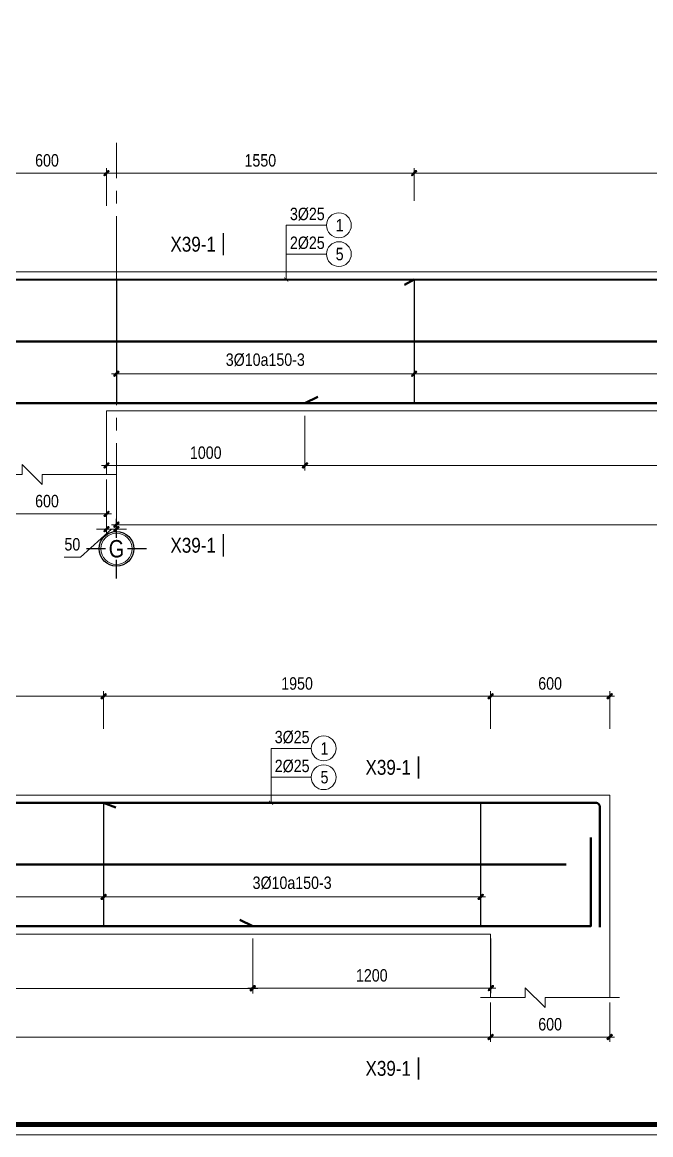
# Model space of a CAD drawing. Header units: millimetres. Extents: x 397144 to 8960116, y 345581 to 674207.
# Drawn here: x 5025667 to 5028834, y 648891 to 654492 of the extents above; entities that cross this region are included whole.
import ezdxf
from ezdxf.enums import TextEntityAlignment as Align
from ezdxf.xclip import XClip

# ---------------------------------------------------------------- set-up
doc = ezdxf.new("R2010")
doc.units = ezdxf.units.MM
doc.header["$XCLIPFRAME"] = 0
doc.header["$PDSIZE"] = -10
doc.linetypes.add('CENTER2', pattern=[28.575, 19.05, -3.175, 3.175, -3.175])
doc.linetypes.add('HIDDEN', pattern=[0.375, 0.25, -0.125])
doc.layers.get('0').update_dxf_attribs({"linetype": 'CONTINUOUS'})
doc.layers.get('Defpoints').update_dxf_attribs({"color": 12, "linetype": 'CONTINUOUS'})
for name, color, linetype, lineweight in [('2', 2, 'CONTINUOUS', 20), ('CDAI', 8, 'CONTINUOUS', 30), ('CTHEP', 2, 'CONTINUOUS', 50), ('DBAO', 3, 'CONTINUOUS', 20), ('DGIONG', 4, 'CONTINUOUS', 13), ('KTH', 150, 'CONTINUOUS', 5), ('Net khuat', 8, 'HIDDEN', 13), ('STICK', 1, 'CONTINUOUS', 9), ('TEXT', 7, 'CONTINUOUS', 15)]:
    doc.layers.add(name, color=color, linetype=linetype, lineweight=lineweight)
doc.layers.add('8', color=8, linetype='CONTINUOUS')
doc.styles.add('HELVECONDENSE', font='VHELVCN_0.TTF')
doc.styles.add('Star-HelCon', font='VHELVCN_0.TTF')
doc.styles.add('TTP-HelCon', font='VHELVCN_0.TTF')
doc.styles.add('VNI-HELVE-CONDENSE', font='VHELVCN_0.TTF')
doc.dimstyles.new('kc-25', dxfattribs={"dimtxt": 62.5, "dimasz": 20, "dimexe": 20, "dimexo": 50, "dimgap": 25, "dimtad": 3, "dimdec": 0, "dimzin": 0, "dimdsep": 46, "dimtxsty": 'VNI-HELVE-CONDENSE', "dimblk": 'DIM', "dimcen": 2.5, "dimclrd": 256, "dimclre": 154, "dimclrt": 7, "dimaunit": 1, "dimadec": 0, "dimazin": 0, "dimtfac": 1, "dimtdec": 0, "dimtix": 1, "dimtmove": 0, "dimatfit": 3, "dimldrblk": 'DOT', "dimfxl": 1, "dimtolj": 1, "dimtzin": 0, "dimarcsym": 0})
doc.dimstyles.new('TTP-25', dxfattribs={"dimscale": 25, "dimtxt": 2.5, "dimasz": 1, "dimexe": 1, "dimexo": 1, "dimgap": 0.09, "dimtad": 0, "dimdec": 4, "dimrnd": 5, "dimzin": 9, "dimdsep": 46, "dimtxsty": 'TTP-HelCon', "dimblk": 'Stick1', "dimcen": 0.09, "dimdle": 1.5, "dimclrd": 256, "dimclre": 256, "dimclrt": 7, "dimadec": 0, "dimazin": 0, "dimtfac": 1, "dimtdec": 4, "dimtmove": 0, "dimatfit": 3, "dimldrblk": '_ArchTick1', "dimfxl": 1, "dimtvp": 1, "dimtolj": 1, "dimtzin": 0, "dimarcsym": 0})

# ---------------------------------------------------------------- blocks, each defined once
blk = doc.blocks.new('CHG_XX_Khung ten')
blk.add_lwpolyline([(15, 579), (826, 579), (826, 15), (15, 15)], close=True)
at = {"color": 4, "linetype": 'Continuous', "const_width": 1}
blk.add_lwpolyline([(17, 577), (824, 577), (824, 17), (17, 17)], close=True, dxfattribs=at)
blk = doc.blocks.new('Stick1')
at = {"layer": 'STICK'}
h = blk.add_hatch(color=256, dxfattribs=at)
edge = h.paths.add_edge_path()
edge.add_line((0.3, 0.5), (-0.5, -0.3))
edge.add_arc((-0.4, -0.4), 0.141, 135, 315)
edge.add_line((-0.3, -0.5), (0.5, 0.3))
edge.add_arc((0.4, 0.4), 0.141, 315, 495)
blk.add_line((1, 0), (-1, 0), dxfattribs=at)
blk.add_lwpolyline([(0.3, 0.5), (-0.5, -0.3, 1), (-0.3, -0.5), (0.5, 0.3, 1), (0.3, 0.5, 1)], format="xyb", dxfattribs=at)
blk = doc.blocks.new('*D2236')
at = {"layer": 'Defpoints', "color": 0, "transparency": 16777216}
for p in [(5232392.1, 680343.4), (5232992.1, 680343.4), (5232992.1, 680145.2)]:
    blk.add_point(p, dxfattribs=at)
at = {"layer": 'KTH', "lineweight": -2, "transparency": 16777216}
for p, q in [((5232392.1, 680318.4), (5232392.1, 680120.2)), ((5232992.1, 680318.4), (5232992.1, 680120.2)), ((5232417.1, 680145.2), (5232967.1, 680145.2))]:
    blk.add_line(p, q, dxfattribs=at)
at = {"layer": 'KTH', "lineweight": -2, "transparency": 16777216, "xscale": 25, "yscale": 25, "zscale": 25, "rotation": 180}
blk.add_blockref('Stick1', (5232392.1, 680145.2), dxfattribs=at)
at = {"layer": 'KTH', "lineweight": -2, "transparency": 16777216, "xscale": 25, "yscale": 25, "zscale": 25}
blk.add_blockref('Stick1', (5232992.1, 680145.2), dxfattribs=at)
at = {"layer": 'KTH', "color": 7, "transparency": 16777216, "insert": (5232692.1, 680209.1), "char_height": 62.5, "attachment_point": 5, "style": 'TTP-HelCon'}
blk.add_mtext('\\A1;600', dxfattribs=at)
blk = doc.blocks.new('_ArchTick1')
at = {"color": 0, "const_width": 3.81}
blk.add_lwpolyline([(-12.7, -12.7), (12.7, 12.7)], dxfattribs=at)
blk = doc.blocks.new('*D2237')
at = {"layer": 'Defpoints', "color": 0, "transparency": 16777216}
for p in [(5232992.1, 681860.8), (5232392.1, 681671.8), (5232992.1, 681671.8)]:
    blk.add_point(p, dxfattribs=at)
at = {"layer": 'KTH', "lineweight": -2, "transparency": 16777216}
for p, q in [((5232392.1, 681696.8), (5232392.1, 681885.8)), ((5232992.1, 681696.8), (5232992.1, 681885.8)), ((5232417.1, 681860.8), (5232967.1, 681860.8))]:
    blk.add_line(p, q, dxfattribs=at)
at = {"layer": 'KTH', "lineweight": -2, "transparency": 16777216, "xscale": 25, "yscale": 25, "zscale": 25, "rotation": 180}
blk.add_blockref('Stick1', (5232392.1, 681860.8), dxfattribs=at)
at = {"layer": 'KTH', "lineweight": -2, "transparency": 16777216, "xscale": 25, "yscale": 25, "zscale": 25}
blk.add_blockref('Stick1', (5232992.1, 681860.8), dxfattribs=at)
at = {"layer": 'KTH', "color": 7, "transparency": 16777216, "insert": (5232692.1, 681924.6), "char_height": 62.5, "attachment_point": 5, "style": 'TTP-HelCon'}
blk.add_mtext('\\A1;600', dxfattribs=at)
blk = doc.blocks.new('*D2191')
at = {"layer": 'Defpoints', "color": 0, "transparency": 16777216}
for p in [(5247292.1, 680343.4), (5247892.1, 680343.4), (5247892.1, 680145.2)]:
    blk.add_point(p, dxfattribs=at)
at = {"layer": 'KTH', "lineweight": -2, "transparency": 16777216}
for p, q in [((5247292.1, 680318.4), (5247292.1, 680120.2)), ((5247892.1, 680318.4), (5247892.1, 680120.2)), ((5247317.1, 680145.2), (5247867.1, 680145.2))]:
    blk.add_line(p, q, dxfattribs=at)
at = {"layer": 'KTH', "lineweight": -2, "transparency": 16777216, "xscale": 25, "yscale": 25, "zscale": 25, "rotation": 180}
blk.add_blockref('Stick1', (5247292.1, 680145.2), dxfattribs=at)
at = {"layer": 'KTH', "lineweight": -2, "transparency": 16777216, "xscale": 25, "yscale": 25, "zscale": 25}
blk.add_blockref('Stick1', (5247892.1, 680145.2), dxfattribs=at)
at = {"layer": 'KTH', "color": 7, "transparency": 16777216, "insert": (5247592.1, 680209.1), "char_height": 62.5, "attachment_point": 5, "style": 'TTP-HelCon'}
blk.add_mtext('\\A1;600', dxfattribs=at)
blk = doc.blocks.new('*D2192')
at = {"layer": 'Defpoints', "color": 0, "transparency": 16777216}
for p in [(5247892.1, 681860.8), (5247292.1, 681671.8), (5247892.1, 681671.8)]:
    blk.add_point(p, dxfattribs=at)
at = {"layer": 'KTH', "lineweight": -2, "transparency": 16777216}
for p, q in [((5247292.1, 681696.8), (5247292.1, 681885.8)), ((5247892.1, 681696.8), (5247892.1, 681885.8)), ((5247317.1, 681860.8), (5247867.1, 681860.8))]:
    blk.add_line(p, q, dxfattribs=at)
at = {"layer": 'KTH', "lineweight": -2, "transparency": 16777216, "xscale": 25, "yscale": 25, "zscale": 25, "rotation": 180}
blk.add_blockref('Stick1', (5247292.1, 681860.8), dxfattribs=at)
at = {"layer": 'KTH', "lineweight": -2, "transparency": 16777216, "xscale": 25, "yscale": 25, "zscale": 25}
blk.add_blockref('Stick1', (5247892.1, 681860.8), dxfattribs=at)
at = {"layer": 'KTH', "color": 7, "transparency": 16777216, "insert": (5247592.1, 681924.6), "char_height": 62.5, "attachment_point": 5, "style": 'TTP-HelCon'}
blk.add_mtext('\\A1;600', dxfattribs=at)
blk = doc.blocks.new('*D2193')
at = {"layer": 'Defpoints', "color": 0, "transparency": 16777216}
for p in [(5245342.1, 681133.4), (5247242.1, 681133.4), (5245342.1, 680850.6)]:
    blk.add_point(p, dxfattribs=at)
at = {"layer": 'KTH', "lineweight": -2, "transparency": 16777216}
for p, q in [((5245342.1, 681108.4), (5245342.1, 680825.6)), ((5247242.1, 681108.4), (5247242.1, 680825.6)), ((5247217.1, 680850.6), (5245367.1, 680850.6))]:
    blk.add_line(p, q, dxfattribs=at)
at = {"layer": 'KTH', "lineweight": -2, "transparency": 16777216, "xscale": 25, "yscale": 25, "zscale": 25, "rotation": 180}
blk.add_blockref('Stick1', (5245342.1, 680850.6), dxfattribs=at)
at = {"layer": 'KTH', "lineweight": -2, "transparency": 16777216, "xscale": 25, "yscale": 25, "zscale": 25}
blk.add_blockref('Stick1', (5247242.1, 680850.6), dxfattribs=at)
at = {"layer": 'KTH', "color": 7, "transparency": 16777216, "insert": (5246292.1, 680920.5), "char_height": 62.5, "attachment_point": 5, "style": 'TTP-HelCon'}
blk.add_mtext('\\A1;3Þ10a150-3', dxfattribs=at)
blk = doc.blocks.new('dau truc')
blk.add_circle((0, 0), 180)
at = {"layer": '8'}
for p, q in [((0, 127), (0, 345)), ((-127, 0), (-345, 0)), ((345, 0), (127, 0)), ((0, -345), (0, -127))]:
    blk.add_line(p, q, dxfattribs=at)
blk.add_circle((0, 0), 200, dxfattribs=at)
at = {"layer": 'TEXT', "style": 'HELVECONDENSE'}
blk.add_attdef('A', text='', height=233, dxfattribs=at).set_placement((0, 0), align=Align.MIDDLE)
blk = doc.blocks.new('*D1850')
at = {"layer": 'Defpoints', "color": 0, "transparency": 16777216}
for p in [(5232992.1, 680343.4), (5233042.1, 680252.7), (5233042.1, 680068.4)]:
    blk.add_point(p, dxfattribs=at)
at = {"layer": 'KTH', "lineweight": -2, "transparency": 16777216}
for p, q in [((5232992.1, 680318.4), (5232992.1, 680043.4)), ((5233042.1, 680227.7), (5233042.1, 680043.4)), ((5233017.1, 680068.4), (5232860.6, 679927.8)), ((5232967.1, 680068.4), (5232942.1, 680068.4)), ((5232992.1, 680068.4), (5233042.1, 680068.4)), ((5232992.1, 680068.4), (5233042.1, 680068.4)), ((5233067.1, 680068.4), (5233092.1, 680068.4)), ((5232860.6, 679927.8), (5232779.4, 679927.8))]:
    blk.add_line(p, q, dxfattribs=at)
at = {"layer": 'KTH', "lineweight": -2, "transparency": 16777216, "xscale": 25, "yscale": 25, "zscale": 25}
blk.add_blockref('Stick1', (5232992.1, 680068.4), dxfattribs=at)
at = {"layer": 'KTH', "lineweight": -2, "transparency": 16777216, "xscale": 25, "yscale": 25, "zscale": 25, "rotation": 180}
blk.add_blockref('Stick1', (5233042.1, 680068.4), dxfattribs=at)
at = {"layer": 'KTH', "color": 7, "transparency": 16777216, "insert": (5232820, 679991.6), "char_height": 62.5, "attachment_point": 5, "style": 'TTP-HelCon'}
blk.add_mtext('\\A1;50', dxfattribs=at)
blk = doc.blocks.new('*D1851')
at = {"layer": 'Defpoints', "color": 0, "transparency": 16777216}
for p in [(5239542.1, 680307.1), (5233042.1, 680252.7), (5239542.1, 680090.9)]:
    blk.add_point(p, dxfattribs=at)
at = {"layer": 'KTH', "lineweight": -2, "transparency": 16777216}
for p, q in [((5239542.1, 680282.1), (5239542.1, 680065.9)), ((5233042.1, 680227.7), (5233042.1, 680065.9)), ((5233067.1, 680090.9), (5239517.1, 680090.9))]:
    blk.add_line(p, q, dxfattribs=at)
at = {"layer": 'KTH', "lineweight": -2, "transparency": 16777216, "xscale": 25, "yscale": 25, "zscale": 25, "rotation": 180}
blk.add_blockref('Stick1', (5233042.1, 680090.9), dxfattribs=at)
at = {"layer": 'KTH', "lineweight": -2, "transparency": 16777216, "xscale": 25, "yscale": 25, "zscale": 25}
blk.add_blockref('Stick1', (5239542.1, 680090.9), dxfattribs=at)
at = {"layer": 'KTH', "color": 7, "transparency": 16777216, "insert": (5236292.1, 680154.8), "char_height": 62.5, "attachment_point": 5, "style": 'TTP-HelCon'}
blk.add_mtext('\\A1;6500', dxfattribs=at)
blk = doc.blocks.new('*D1852')
at = {"layer": 'Defpoints', "color": 0, "transparency": 16777216}
for p in [(5239542.1, 680307.1), (5247292.1, 680343.4), (5247292.1, 680145.2)]:
    blk.add_point(p, dxfattribs=at)
at = {"layer": 'KTH', "lineweight": -2, "transparency": 16777216}
for p, q in [((5247292.1, 680318.4), (5247292.1, 680120.2)), ((5239542.1, 680282.1), (5239542.1, 680120.2)), ((5239567.1, 680145.2), (5247267.1, 680145.2))]:
    blk.add_line(p, q, dxfattribs=at)
at = {"layer": 'KTH', "lineweight": -2, "transparency": 16777216, "xscale": 25, "yscale": 25, "zscale": 25, "rotation": 180}
blk.add_blockref('Stick1', (5239542.1, 680145.2), dxfattribs=at)
at = {"layer": 'KTH', "lineweight": -2, "transparency": 16777216, "xscale": 25, "yscale": 25, "zscale": 25}
blk.add_blockref('Stick1', (5247292.1, 680145.2), dxfattribs=at)
at = {"layer": 'KTH', "color": 7, "transparency": 16777216, "insert": (5243417.1, 680209.1), "char_height": 62.5, "attachment_point": 5, "style": 'TTP-HelCon'}
blk.add_mtext('\\A1;7750', dxfattribs=at)
blk = doc.blocks.new('*D2210')
at = {"layer": 'Defpoints', "color": 0, "transparency": 16777216}
for p in [(5233042.1, 681133.4), (5234542.1, 681133.4), (5234542.1, 680850.6)]:
    blk.add_point(p, dxfattribs=at)
at = {"layer": 'KTH', "lineweight": -2, "transparency": 16777216}
for p, q in [((5233042.1, 681108.4), (5233042.1, 680825.6)), ((5234542.1, 681108.4), (5234542.1, 680825.6)), ((5233067.1, 680850.6), (5234517.1, 680850.6))]:
    blk.add_line(p, q, dxfattribs=at)
at = {"layer": 'KTH', "lineweight": -2, "transparency": 16777216, "xscale": 25, "yscale": 25, "zscale": 25, "rotation": 180}
blk.add_blockref('Stick1', (5233042.1, 680850.6), dxfattribs=at)
at = {"layer": 'KTH', "lineweight": -2, "transparency": 16777216, "xscale": 25, "yscale": 25, "zscale": 25}
blk.add_blockref('Stick1', (5234542.1, 680850.6), dxfattribs=at)
at = {"layer": 'KTH', "color": 7, "transparency": 16777216, "insert": (5233792.1, 680920.5), "char_height": 62.5, "attachment_point": 5, "style": 'TTP-HelCon'}
blk.add_mtext('\\A1;3Þ10a150-3', dxfattribs=at)
blk = doc.blocks.new('*D2211')
at = {"layer": 'Defpoints', "color": 0, "transparency": 16777216}
for p in [(5234542.1, 681860.8), (5234542.1, 681696.8), (5232992.1, 681671.8)]:
    blk.add_point(p, dxfattribs=at)
at = {"layer": 'KTH', "lineweight": -2, "transparency": 16777216}
for p, q in [((5232992.1, 681696.8), (5232992.1, 681885.8)), ((5234542.1, 681721.8), (5234542.1, 681885.8)), ((5233017.1, 681860.8), (5234517.1, 681860.8))]:
    blk.add_line(p, q, dxfattribs=at)
at = {"layer": 'KTH', "lineweight": -2, "transparency": 16777216, "xscale": 25, "yscale": 25, "zscale": 25, "rotation": 180}
blk.add_blockref('Stick1', (5232992.1, 681860.8), dxfattribs=at)
at = {"layer": 'KTH', "lineweight": -2, "transparency": 16777216, "xscale": 25, "yscale": 25, "zscale": 25}
blk.add_blockref('Stick1', (5234542.1, 681860.8), dxfattribs=at)
at = {"layer": 'KTH', "color": 7, "transparency": 16777216, "insert": (5233767.1, 681924.6), "char_height": 62.5, "attachment_point": 5, "style": 'TTP-HelCon'}
blk.add_mtext('\\A1;1550', dxfattribs=at)
blk = doc.blocks.new('*D2214')
at = {"layer": 'Defpoints', "color": 0, "transparency": 16777216}
for p in [(5234542.1, 681860.8), (5234542.1, 681696.8), (5237642.1, 681671.8)]:
    blk.add_point(p, dxfattribs=at)
at = {"layer": 'KTH', "lineweight": -2, "transparency": 16777216}
for p, q in [((5234542.1, 681721.8), (5234542.1, 681885.8)), ((5237642.1, 681696.8), (5237642.1, 681885.8)), ((5237617.1, 681860.8), (5234567.1, 681860.8))]:
    blk.add_line(p, q, dxfattribs=at)
at = {"layer": 'KTH', "lineweight": -2, "transparency": 16777216, "xscale": 25, "yscale": 25, "zscale": 25, "rotation": 180}
blk.add_blockref('Stick1', (5234542.1, 681860.8), dxfattribs=at)
at = {"layer": 'KTH', "lineweight": -2, "transparency": 16777216, "xscale": 25, "yscale": 25, "zscale": 25}
blk.add_blockref('Stick1', (5237642.1, 681860.8), dxfattribs=at)
at = {"layer": 'KTH', "color": 7, "transparency": 16777216, "insert": (5236092.1, 681924.6), "char_height": 62.5, "attachment_point": 5, "style": 'TTP-HelCon'}
blk.add_mtext('\\A1;3100', dxfattribs=at)
blk = doc.blocks.new('*D2215')
at = {"layer": 'Defpoints', "color": 0, "transparency": 16777216}
for p in [(5234542.1, 681133.5), (5237642.1, 681013.5), (5234542.1, 680850.5)]:
    blk.add_point(p, dxfattribs=at)
at = {"layer": 'KTH', "lineweight": -2, "transparency": 16777216}
for p, q in [((5234542.1, 681108.5), (5234542.1, 680825.5)), ((5237642.1, 680988.5), (5237642.1, 680825.5)), ((5237617.1, 680850.5), (5234567.1, 680850.5))]:
    blk.add_line(p, q, dxfattribs=at)
at = {"layer": 'KTH', "lineweight": -2, "transparency": 16777216, "xscale": 25, "yscale": 25, "zscale": 25, "rotation": 180}
blk.add_blockref('Stick1', (5234542.1, 680850.5), dxfattribs=at)
at = {"layer": 'KTH', "lineweight": -2, "transparency": 16777216, "xscale": 25, "yscale": 25, "zscale": 25}
blk.add_blockref('Stick1', (5237642.1, 680850.5), dxfattribs=at)
at = {"layer": 'KTH', "color": 7, "transparency": 16777216, "insert": (5236092.1, 680920.4), "char_height": 62.5, "attachment_point": 5, "style": 'TTP-HelCon'}
blk.add_mtext('\\A1;3Þ10a200-3', dxfattribs=at)
blk = doc.blocks.new('*D2216')
at = {"layer": 'Defpoints', "color": 0, "transparency": 16777216}
for p in [(5247292.1, 681860.8), (5245342.1, 681671.8), (5247292.1, 681671.8)]:
    blk.add_point(p, dxfattribs=at)
at = {"layer": 'KTH', "lineweight": -2, "transparency": 16777216}
for p, q in [((5245342.1, 681696.8), (5245342.1, 681885.8)), ((5247292.1, 681696.8), (5247292.1, 681885.8)), ((5245367.1, 681860.8), (5247267.1, 681860.8))]:
    blk.add_line(p, q, dxfattribs=at)
at = {"layer": 'KTH', "lineweight": -2, "transparency": 16777216, "xscale": 25, "yscale": 25, "zscale": 25, "rotation": 180}
blk.add_blockref('Stick1', (5245342.1, 681860.8), dxfattribs=at)
at = {"layer": 'KTH', "lineweight": -2, "transparency": 16777216, "xscale": 25, "yscale": 25, "zscale": 25}
blk.add_blockref('Stick1', (5247292.1, 681860.8), dxfattribs=at)
at = {"layer": 'KTH', "color": 7, "transparency": 16777216, "insert": (5246317.1, 681924.6), "char_height": 62.5, "attachment_point": 5, "style": 'TTP-HelCon'}
blk.add_mtext('\\A1;1950', dxfattribs=at)
blk = doc.blocks.new('*D2218')
at = {"layer": 'Defpoints', "color": 0, "transparency": 16777216}
for p in [(5245342.1, 681860.5), (5245342.1, 681696.8), (5241741.1, 681671.5)]:
    blk.add_point(p, dxfattribs=at)
at = {"layer": 'KTH', "lineweight": -2, "transparency": 16777216}
for p, q in [((5241741.1, 681696.5), (5241741.1, 681885.5)), ((5245342.1, 681721.8), (5245342.1, 681885.5)), ((5241766.1, 681860.5), (5245317.1, 681860.5))]:
    blk.add_line(p, q, dxfattribs=at)
at = {"layer": 'KTH', "lineweight": -2, "transparency": 16777216, "xscale": 25, "yscale": 25, "zscale": 25, "rotation": 180}
blk.add_blockref('Stick1', (5241741.1, 681860.5), dxfattribs=at)
at = {"layer": 'KTH', "lineweight": -2, "transparency": 16777216, "xscale": 25, "yscale": 25, "zscale": 25}
blk.add_blockref('Stick1', (5245342.1, 681860.5), dxfattribs=at)
at = {"layer": 'KTH', "color": 7, "transparency": 16777216, "insert": (5243541.6, 681924.4), "char_height": 62.5, "attachment_point": 5, "style": 'TTP-HelCon'}
blk.add_mtext('\\A1;3600', dxfattribs=at)
blk = doc.blocks.new('*D2182')
at = {"layer": 'Defpoints', "color": 0, "transparency": 16777216}
for p in [(5241741.1, 681133.5), (5245342.1, 681013.5), (5241741.1, 680850.5)]:
    blk.add_point(p, dxfattribs=at)
at = {"layer": 'KTH', "lineweight": -2, "transparency": 16777216}
for p, q in [((5241741.1, 681108.5), (5241741.1, 680825.5)), ((5245342.1, 680988.5), (5245342.1, 680825.5)), ((5245317.1, 680850.5), (5241766.1, 680850.5))]:
    blk.add_line(p, q, dxfattribs=at)
at = {"layer": 'KTH', "lineweight": -2, "transparency": 16777216, "xscale": 25, "yscale": 25, "zscale": 25, "rotation": 180}
blk.add_blockref('Stick1', (5241741.1, 680850.5), dxfattribs=at)
at = {"layer": 'KTH', "lineweight": -2, "transparency": 16777216, "xscale": 25, "yscale": 25, "zscale": 25}
blk.add_blockref('Stick1', (5245342.1, 680850.5), dxfattribs=at)
at = {"layer": 'KTH', "color": 7, "transparency": 16777216, "insert": (5243541.6, 680920.4), "char_height": 62.5, "attachment_point": 5, "style": 'TTP-HelCon'}
blk.add_mtext('\\A1;3Þ10a200-3', dxfattribs=at)
blk = doc.blocks.new('DIM')
h = blk.add_hatch(color=1)
h.paths.add_polyline_path([(0.49, 0.29, 1), (0.29, 0.49), (-0.19, 0), (0.19, 0)])
h.paths.add_polyline_path([(0.19, 0), (-0.19, 0), (-0.49, -0.29, 1), (-0.29, -0.49)])
at = {"color": 9}
for p, q in [((-0.19, 0), (-1.5, 0)), ((0.19, 0), (1.5, 0))]:
    blk.add_line(p, q, dxfattribs=at)
at = {"color": 1}
for p, q in [((-0.49, -0.29), (0.29, 0.49)), ((-0.29, -0.49), (0.49, 0.29)), ((-0.19, 0), (0.19, 0))]:
    blk.add_line(p, q, dxfattribs=at)
blk.add_arc((-0.39, -0.39), 0.138, 135, 315, dxfattribs=at)
blk = doc.blocks.new('*D2183')
at = {"layer": 'Defpoints', "color": 0, "transparency": 16777216}
for p in [(5232992.1, 680663.4), (5233992.1, 680663.4), (5233992.1, 680389.2)]:
    blk.add_point(p, dxfattribs=at)
at = {"layer": 'KTH', "lineweight": -2, "transparency": 16777216}
for p, q in [((5232992.1, 680638.4), (5232992.1, 680364.2)), ((5233992.1, 680638.4), (5233992.1, 680364.2)), ((5233017.1, 680389.2), (5233967.1, 680389.2))]:
    blk.add_line(p, q, dxfattribs=at)
at = {"layer": 'KTH', "lineweight": -2, "transparency": 16777216, "xscale": 25, "yscale": 25, "zscale": 25, "rotation": 180}
blk.add_blockref('Stick1', (5232992.1, 680389.2), dxfattribs=at)
at = {"layer": 'KTH', "lineweight": -2, "transparency": 16777216, "xscale": 25, "yscale": 25, "zscale": 25}
blk.add_blockref('Stick1', (5233992.1, 680389.2), dxfattribs=at)
at = {"layer": 'KTH', "color": 7, "transparency": 16777216, "insert": (5233492.1, 680453), "char_height": 62.5, "attachment_point": 5, "style": 'TTP-HelCon'}
blk.add_mtext('\\A1;1000', dxfattribs=at)
blk = doc.blocks.new('*D2184')
at = {"layer": 'Defpoints', "color": 0, "transparency": 16777216}
for p in [(5233992.1, 680663.4), (5238192.1, 680600.7), (5238192.1, 680389.2)]:
    blk.add_point(p, dxfattribs=at)
at = {"layer": 'KTH', "lineweight": -2, "transparency": 16777216}
for p, q in [((5233992.1, 680638.4), (5233992.1, 680364.2)), ((5238192.1, 680575.7), (5238192.1, 680364.2)), ((5234017.1, 680389.2), (5238167.1, 680389.2))]:
    blk.add_line(p, q, dxfattribs=at)
at = {"layer": 'KTH', "lineweight": -2, "transparency": 16777216, "xscale": 25, "yscale": 25, "zscale": 25, "rotation": 180}
blk.add_blockref('Stick1', (5233992.1, 680389.2), dxfattribs=at)
at = {"layer": 'KTH', "lineweight": -2, "transparency": 16777216, "xscale": 25, "yscale": 25, "zscale": 25}
blk.add_blockref('Stick1', (5238192.1, 680389.2), dxfattribs=at)
at = {"layer": 'KTH', "color": 7, "transparency": 16777216, "insert": (5236092.1, 680453), "char_height": 62.5, "attachment_point": 5, "style": 'TTP-HelCon'}
blk.add_mtext('\\A1;4200', dxfattribs=at)
blk = doc.blocks.new('*D2187')
at = {"layer": 'Defpoints', "color": 0, "transparency": 16777216}
for p in [(5240993.7, 680663.5), (5246093.6, 680600.8), (5246093.6, 680389.3)]:
    blk.add_point(p, dxfattribs=at)
at = {"layer": 'KTH', "lineweight": -2, "transparency": 16777216}
for p, q in [((5240993.7, 680638.5), (5240993.7, 680364.3)), ((5246093.6, 680575.8), (5246093.6, 680364.3)), ((5241018.7, 680389.3), (5246068.6, 680389.3))]:
    blk.add_line(p, q, dxfattribs=at)
at = {"layer": 'KTH', "lineweight": -2, "transparency": 16777216, "xscale": 25, "yscale": 25, "zscale": 25, "rotation": 180}
blk.add_blockref('Stick1', (5240993.7, 680389.3), dxfattribs=at)
at = {"layer": 'KTH', "lineweight": -2, "transparency": 16777216, "xscale": 25, "yscale": 25, "zscale": 25}
blk.add_blockref('Stick1', (5246093.6, 680389.3), dxfattribs=at)
at = {"layer": 'KTH', "color": 7, "transparency": 16777216, "insert": (5243543.6, 680453.1), "char_height": 62.5, "attachment_point": 5, "style": 'TTP-HelCon'}
blk.add_mtext('\\A1;5100', dxfattribs=at)
blk = doc.blocks.new('*D2188')
at = {"layer": 'Defpoints', "color": 0, "transparency": 16777216}
for p in [(5246093.6, 680665.5), (5247293.6, 680665.5), (5247293.6, 680391.3)]:
    blk.add_point(p, dxfattribs=at)
at = {"layer": 'KTH', "lineweight": -2, "transparency": 16777216}
for p, q in [((5246093.6, 680640.5), (5246093.6, 680366.3)), ((5247293.6, 680640.5), (5247293.6, 680366.3)), ((5246118.6, 680391.3), (5247268.6, 680391.3))]:
    blk.add_line(p, q, dxfattribs=at)
at = {"layer": 'KTH', "lineweight": -2, "transparency": 16777216, "xscale": 25, "yscale": 25, "zscale": 25, "rotation": 180}
blk.add_blockref('Stick1', (5246093.6, 680391.3), dxfattribs=at)
at = {"layer": 'KTH', "lineweight": -2, "transparency": 16777216, "xscale": 25, "yscale": 25, "zscale": 25}
blk.add_blockref('Stick1', (5247293.6, 680391.3), dxfattribs=at)
at = {"layer": 'KTH', "color": 7, "transparency": 16777216, "insert": (5246693.6, 680455.1), "char_height": 62.5, "attachment_point": 5, "style": 'TTP-HelCon'}
blk.add_mtext('\\A1;1200', dxfattribs=at)
blk = doc.blocks.new('MC')
at = {"layer": 'CTHEP', "const_width": 10}
blk.add_lwpolyline([(0, 150), (0, 0)], dxfattribs=at)
at = {"layer": 'TEXT', "style": 'TTP-HelCon'}
blk.add_attdef('A', text='', height=100, dxfattribs=at).set_placement((-50, 25.5), align=Align.RIGHT)
blk = doc.blocks.new('AX-39')
at = {"layer": 'CDAI', "ltscale": 52.5}
for p, q in [((5233042.13451, 681328.37835), (5233042.13451, 680698.37835)), ((5233042.13451, 681328.37835), (5233042.13451, 680698.37835)), ((5234542.11639, 681328.37835), (5234542.11639, 680702.42306)), ((5245342.11639, 681328.14465), (5245342.11639, 680702.38211)), ((5247242.09827, 681328.37835), (5247242.09827, 680698.37835))]:
    blk.add_line(p, q, dxfattribs=at)
at = {"layer": 'CTHEP'}
for p, q in [((5234493.33388, 681298.9806), (5234542.16104, 681324.41666)), ((5245403.89667, 681300.12602), (5245342.11639, 681324.377)), ((5210975.04145, 681013.42943), (5247672.67727, 681013.45884)), ((5234056.52508, 680734.79359), (5233992.11639, 680702.4915)), ((5246029.22183, 680734.79359), (5246093.63052, 680702.4915))]:
    blk.add_line(p, q, dxfattribs=at)
blk.add_lwpolyline([(5210787.11638, 680705.47081), (5210787.11638, 681304.42943, -0.414213562), (5210807.11638, 681324.42943), (5247822.11639, 681324.37324, -0.414213562), (5247842.11639, 681304.37324), (5247842.11639, 680698.9725)], format="xyb", dxfattribs=at)
blk.add_lwpolyline([(5210824.90854, 681240.70867), (5210824.90854, 680702.42943), (5247796.89795, 680702.42746), (5247796.89795, 681150.21806)], dxfattribs=at)
at = {"layer": 'DBAO'}
for p, q in [((5247892.11639, 681363.14963), (5210742.11638, 681363.43576)), ((5247892.11639, 680343.42611), (5247892.11639, 681363.14963)), ((5232992.11639, 680343.42611), (5232992.11639, 680663.37313)), ((5232992.11639, 680663.37313), (5239192.10166, 680663.30748)), ((5239792.11639, 680663.37313), (5247292.10166, 680663.29372)), ((5247292.09827, 680343.42943), (5247292.10166, 680663.37313))]:
    blk.add_line(p, q, dxfattribs=at)
at = {"layer": 'DGIONG'}
for points in [[(5232342.12561, 680343.4238), (5232567.12561, 680343.4238), (5232567.12561, 680393.4238), (5232667.12561, 680293.4238), (5232667.12561, 680343.4238), (5233042.12486, 680343.41997)], [(5247242.12561, 680343.42943), (5247467.12561, 680343.42943), (5247467.12561, 680393.42943), (5247567.12561, 680293.42943), (5247567.12561, 680343.42943), (5247942.12486, 680343.4256)]]:
    blk.add_lwpolyline(points, dxfattribs=at)
for centre in [(5234162.7009, 681598.27206), (5246451.15541, 681598.27206), (5234162.7009, 681452.97306), (5246451.15541, 681452.97306)]:
    blk.add_circle(centre, 62.5, dxfattribs=at)
at = {"layer": 'Net khuat', "linetype": 'CENTER2', "ltscale": 20}
blk.add_line((5233042.11638, 680120.61887), (5233042.11638, 682013.08775), dxfattribs=at)
at = {"xscale": 0.75, "yscale": 0.75, "zscale": 0.75}
for p in [(5233580.89213, 681446.30481), (5246928.56106, 681446.30481), (5233580.89213, 679930.64754), (5246928.56106, 679930.64754)]:
    blk.add_blockref('MC', p, dxfattribs=at).add_auto_attribs({'A': 'X39-1'})
at = {"layer": '2', "ltscale": 300}
ref = blk.add_blockref('dau truc', (5233042.11638, 679969.75434), dxfattribs=dict(at, xscale=0.4367131292819977, yscale=0.4367131292819977, zscale=0.4367131292819977))
ref.add_attrib('A', 'G', dxfattribs={"layer": 'TEXT', "height": 87.5, "style": 'HELVECONDENSE'}).set_placement((5233042.11638, 679969.75434), align=Align.MIDDLE)
at = {"layer": 'TEXT', "style": 'TTP-HelCon'}
for s, p in [('3Þ25', (5233916.19085, 681624.12501)), ('3Þ25', (5246204.64536, 681624.12501)), ('2Þ25', (5233916.19085, 681478.82601)), ('2Þ25', (5246204.64536, 681478.82601))]:
    blk.add_text(s, height=62.5, dxfattribs=at).set_placement(p)
at = {"layer": 'TEXT', "style": 'Star-HelCon'}
for s, p in [('1', (5234166.86757, 681598.27206)), ('1', (5246455.32208, 681598.27206)), ('5', (5234166.86757, 681452.97306)), ('5', (5246455.32208, 681452.97306))]:
    blk.add_text(s, height=62.5, dxfattribs=at).set_placement(p, align=Align.MIDDLE)
at = {"layer": 'KTH'}
for base, p1, p2, picture, middle in [((5232992.11639, 681860.77269), (5232392.11639, 681671.76758), (5232992.11639, 681671.76758), '*D2237', (5232692.11639, 681924.60602)), ((5234542.11639, 681860.77269), (5232992.11639, 681671.76758), (5234542.11639, 681696.76758), '*D2211', (5233767.11639, 681924.60602)), ((5234542.11639, 681860.77269), (5237642.11639, 681671.76758), (5234542.11639, 681696.76758), '*D2214', (5236092.11639, 681924.60602)), ((5247292.11639, 681860.77269), (5245342.11639, 681671.77269), (5247292.11639, 681671.77269), '*D2216', (5246317.11639, 681924.60602)), ((5247892.11639, 681860.77269), (5247292.11639, 681671.76758), (5247892.11639, 681671.76758), '*D2192', (5247592.11639, 681924.60602)), ((5232992.11639, 680145.23648), (5232392.09827, 680343.4238), (5232992.11639, 680343.4238), '*D2236', (5232692.10733, 680209.06981)), ((5239542.11638, 680090.92132), (5233042.11638, 680252.73804), (5239542.11638, 680307.05319), '*D1851', (5236292.11638, 680154.75466)), ((5247292.09827, 680145.23648), (5239542.11638, 680307.05319), (5247292.09827, 680343.42943), '*D1852', (5243417.10733, 680209.06981)), ((5247892.11639, 680145.24211), (5247292.09827, 680343.42943), (5247892.11639, 680343.42943), '*D2191', (5247592.10733, 680209.07545))]:
    dim = blk.add_linear_dim(base=base, p1=p1, p2=p2, angle=180, dimstyle='TTP-25', override={"dimtmove": 1}, dxfattribs=at)
    dim.commit()
    dim.dimension.update_dxf_attribs({"geometry": picture, "text_midpoint": middle})
for base, p1, p2, picture, middle in [((5245342.11639, 681860.53899), (5241741.14096, 681671.53899), (5245342.11639, 681696.77269), '*D2218', (5243541.62868, 681924.37233)), ((5233992.11639, 680389.19341), (5232992.11639, 680663.4256), (5233992.11639, 680663.41126), '*D2183', (5233492.11639, 680453.02674)), ((5238192.10062, 680389.18123), (5233992.11639, 680663.41126), (5238192.10062, 680600.7322), '*D2184', (5236092.1085, 680453.01457)), ((5246093.63052, 680389.26594), (5240993.65774, 680663.48378), (5246093.63052, 680600.8169), '*D2187', (5243543.64413, 680453.09927)), ((5247293.63052, 680391.27095), (5246093.63052, 680665.50315), (5247293.63052, 680665.4888), '*D2188', (5246693.63052, 680455.10428))]:
    dim = blk.add_linear_dim(base=base, p1=p1, p2=p2, dimstyle='TTP-25', override={"dimtmove": 1}, dxfattribs=at)
    dim.commit()
    dim.dimension.update_dxf_attribs({"geometry": picture, "text_midpoint": middle})
dim = blk.add_linear_dim(base=(5234542.11639, 680850.61378), p1=(5233042.13451, 681133.37835), p2=(5234542.11639, 681133.37835), text='3Þ10a150-3', dimstyle='TTP-25', override={"dimtmove": 1}, dxfattribs=at)
dim.commit()
dim.dimension.update_dxf_attribs({"geometry": '*D2210', "text_midpoint": (5233792.12545, 680920.53045)})
for base, p1, p2, text, picture, middle in [((5234542.11639, 680850.46881), (5237642.11639, 681013.5491), (5234542.11639, 681133.52332), '3Þ10a200-3', '*D2215', (5236092.11639, 680920.38548)), ((5241741.14096, 680850.46881), (5245342.11639, 681013.5491), (5241741.14096, 681133.52332), '3Þ10a200-3', '*D2182', (5243541.62868, 680920.38548)), ((5245342.11639, 680850.61378), (5247242.09827, 681133.37835), (5245342.11639, 681133.37835), '3Þ10a150-3', '*D2193', (5246292.10733, 680920.53045))]:
    dim = blk.add_linear_dim(base=base, p1=p1, p2=p2, angle=180, text=text, dimstyle='TTP-25', override={"dimtmove": 1}, dxfattribs=at)
    dim.commit()
    dim.dimension.update_dxf_attribs({"geometry": picture, "text_midpoint": middle})
dim = blk.add_linear_dim(base=(5233042.11638, 680068.44204), p1=(5232992.11639, 680343.4238), p2=(5233042.11638, 680252.73804), angle=180, dimstyle='TTP-25', override={"dimtmove": 1}, dxfattribs=at)
dim.commit()
dim.dimension.update_dxf_attribs({"geometry": '*D1850', "text_midpoint": (5232858.33997, 679927.77074), "dimtype": 128})
at = {"layer": 'DGIONG'}
for points in [[(5233897.67908, 681324.46395), (5233897.67882, 681598.27206), (5234100.2009, 681598.27206)], [(5246186.13359, 681324.46395), (5246186.13333, 681598.27206), (5246388.65541, 681598.27206)], [(5233897.67908, 681324.46395), (5233897.67846, 681452.97306), (5234100.20055, 681452.97306)], [(5246186.1333, 681324.37572), (5246186.13298, 681452.97306), (5246388.65506, 681452.97306)]]:
    blk.add_leader(points, dimstyle='kc-25', override={"dimtad": 0, "dimldrblk": 'ArchTick', "dimfxl": 100, "dimarcsym": 1}, dxfattribs=at)

msp = doc.modelspace()

# ---------------------------------------------------------------- block references
at = {"layer": 'KTH', "ltscale": 0.8, "xscale": 25.92478421702978, "yscale": 25.92478421702978, "zscale": 25.92478421702978}
msp.add_blockref('CHG_XX_Khung ten', (5019061.57379, 648501.85593), dxfattribs=at)

# ---------------------------------------------------------------- next in the draw order: block references
at = {"layer": 'DBAO'}
ref = msp.add_blockref('AX-39', (-206900.63462, -28128.673), dxfattribs=at)
XClip(ref).set_block_clipping_path([(5226626.9886538107, 679736.3085963837), (5239992.9807889815, 682021.5505509712)])
ref = msp.add_blockref('AX-39', (-219265.51605, -30762.34592), dxfattribs=at)
XClip(ref).set_block_clipping_path([(5239000.2721931562, 679728.7219401272), (5248003.1693263389, 682021.5505509712)])

doc.saveas('drawing.dxf')
